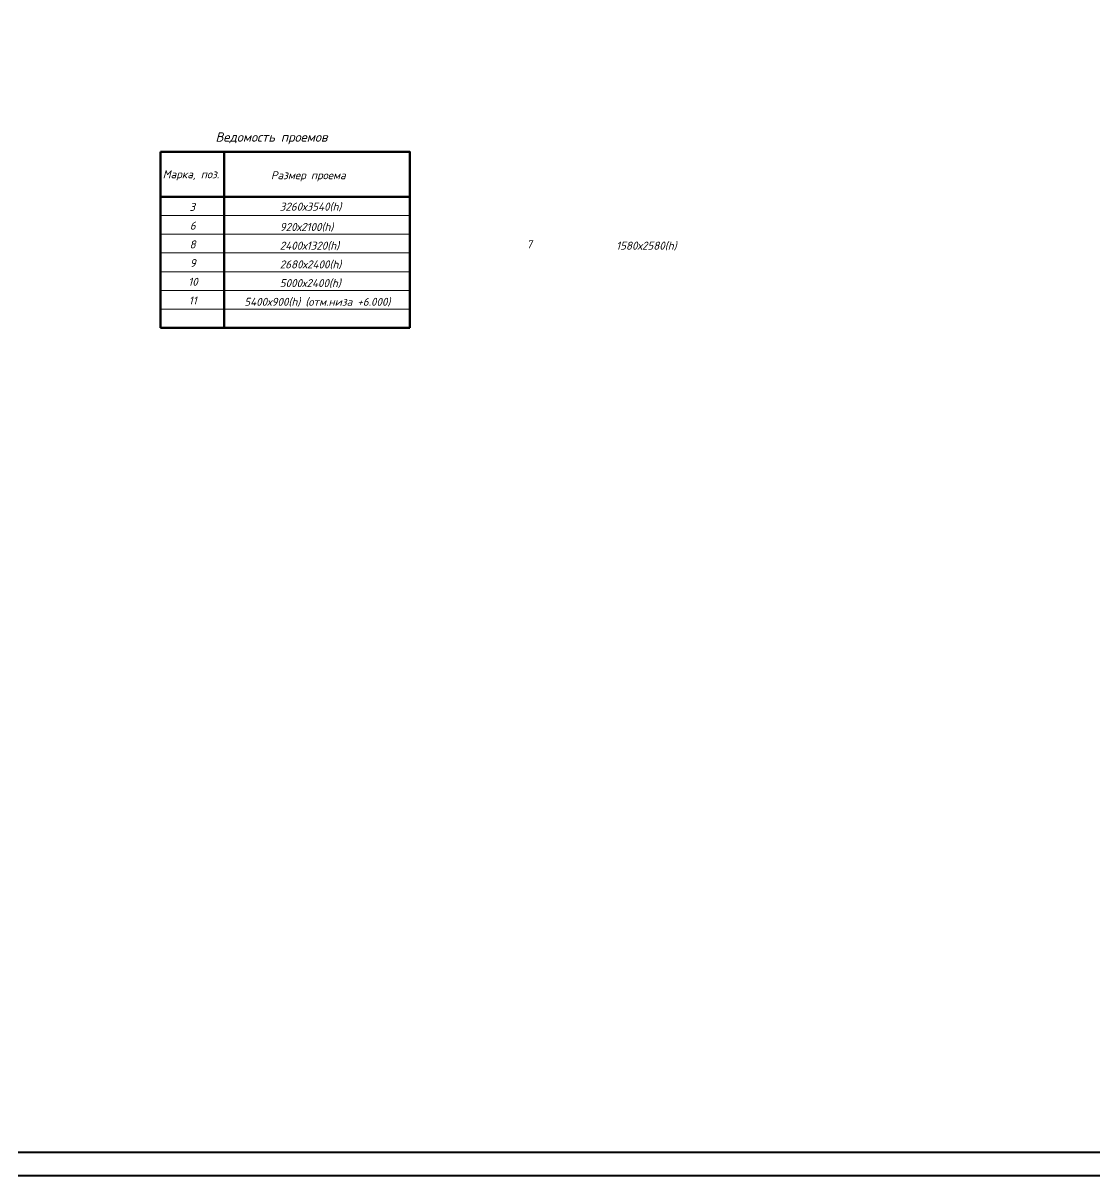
# Model space of a CAD drawing. Header units: millimetres. Extents: x -238377 to 196118, y -123284 to 30177.
# Drawn here: x -177924 to -143549, y -123214 to -86246 of the extents above; entities that cross this region are included whole.
import ezdxf

# ---------------------------------------------------------------- set-up
doc = ezdxf.new("R2010")
doc.units = ezdxf.units.MM
doc.header["$MEASUREMENT"] = 0
doc.layers.get('0').update_dxf_attribs({"lineweight": 5})
for name, color, linetype, lineweight in [('#Рамка', 7, 'Continuous', 50), ('k_ Рамка', 7, 'Continuous', 50), ('проемы', 222, 'Continuous', 13)]:
    doc.layers.add(name, color=color, linetype=linetype, lineweight=lineweight)
doc.layers.add('текст', color=7, linetype='Continuous')
doc.styles.add('STEP PR', font='isocpeui.ttf')

msp = doc.modelspace()

# ---------------------------------------------------------------- linework, layer by layer
at = {"layer": '#Рамка', "linetype": 'Continuous', "ltscale": 100}
for p, q in [((-171476.9, -90379.1), (-171476.9, -91819.1)), ((-173517.3, -96019.1), (-165517.3, -96019.1))]:
    msp.add_line(p, q, dxfattribs=at)
for points in [[(-173517.3, -90379.1), (-173517.3, -96019.1)], [(-173517.3, -90379.1), (-165517.3, -90379.1)], [(-171476.9, -90379.1), (-171476.9, -96019.1)], [(-165517.3, -90379.1), (-165517.3, -96019.1)]]:
    msp.add_lwpolyline(points, dxfattribs=at)
msp.add_lwpolyline([(-173517.3, -90379.1), (-165517.3, -90379.1), (-165517.3, -91819.1), (-173517.3, -91819.1)], close=True, dxfattribs=at)
at = {"ltscale": 100}
for p, q in [((-165517.3, -92419.1), (-173517.3, -92419.1)), ((-173517.3, -93019.1), (-165517.3, -93019.1)), ((-173517.3, -93019.1), (-165517.3, -93019.1)), ((-173517.3, -93619.1), (-165517.3, -93619.1)), ((-173517.3, -94219.1), (-165517.3, -94219.1)), ((-173517.3, -94819.1), (-165517.3, -94819.1)), ((-173517.3, -95419.1), (-165517.3, -95419.1))]:
    msp.add_line(p, q, dxfattribs=at)
at = {"color": 3, "lineweight": 40}
for points in [[(-238376.9, -44845.8), (-11282.4, -44845.8), (-11282.4, -123214.4), (-238376.9, -123214.4)], [(-237626.3, -45596.4), (-12033, -45596.4), (-12033, -122463.8), (-237626.3, -122463.8)]]:
    msp.add_lwpolyline(points, close=True, dxfattribs=at)
at = {"layer": 'проемы', "ltscale": 100}
msp.add_line((-173517.3, -91819.1), (-165517.3, -91819.1), dxfattribs=at)

# ---------------------------------------------------------------- texts
at = {"layer": 'k_ Рамка', "color": 7, "style": 'STEP PR'}
msp.add_text('Ведомость проемов ', height=300, dxfattribs=at).set_placement((-171753.3, -90051.3))
at = {"layer": 'текст', "ltscale": 100, "style": 'STEP PR'}
for s, p in [('Марка, поз.', (-173445.3, -91223.5)), ('Размер проема', (-169975.8, -91254.8)), ('3260х3540(h)', (-169691.9, -92261.4)), ('920х2100(h)', (-169691.9, -92912.9)), ('2400х1320(h)', (-169691.9, -93512.9)), ('1580х2580(h)', (-158904.4, -93512.9)), ('2680х2400(h)', (-169691.9, -94112.9)), ('5000х2400(h)', (-169691.9, -94712.9)), ('5400х900(h) (отм.низа +6.000)', (-170829, -95312.9))]:
    msp.add_text(s, height=256.564, dxfattribs=at).set_placement(p)
at = {"layer": 'текст', "ltscale": 100, "attachment_point": 1, "style": 'STEP PR'}
for s, insert, char_height in [('\\pi929.26;3', (-173517.3, -92013.9), 256.564), ('\\pi942.68;6', (-173517.3, -92613.9), 256.564), ('\\pi934.9;8', (-173517.3, -93213.9), 256.56), ('\\pi949.48;7', (-162729.8, -93213.9), 256.564), ('\\pi942.68;9', (-173517.3, -93813.9), 256.564), ('\\pi891.07;10', (-173517.3, -94413.9), 256.564), ('\\pi907.3;11', (-173517.3, -95013.9), 256.564)]:
    msp.add_mtext_dynamic_manual_height_columns(s, width=2040.457, gutter_width=1250, heights=[0], dxfattribs=dict(at, insert=insert, char_height=char_height))

doc.saveas('drawing.dxf')
